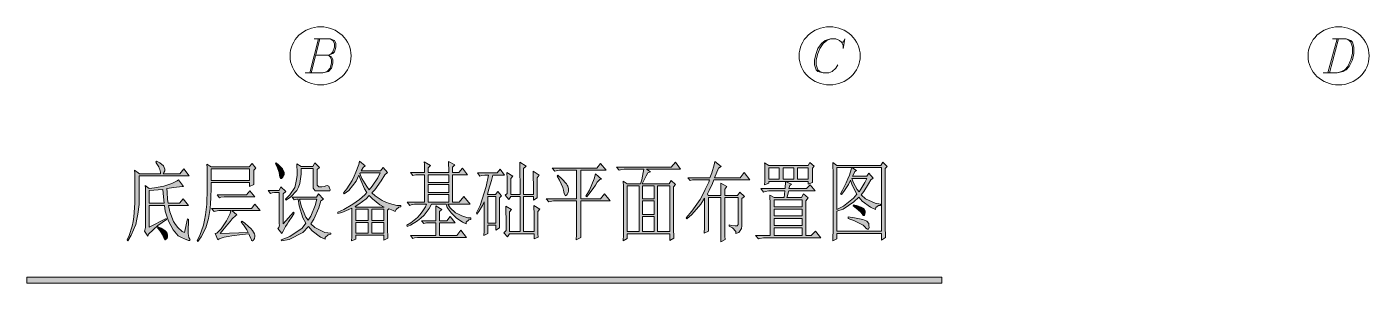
# Model space of a CAD drawing. Header units: millimetres. Extents: x 564 to 880, y 85 to 763.
# Drawn here: x 833.3 to 846.48, y 737.08 to 739.6 of the extents above; entities that cross this region are included whole.
import ezdxf

# ---------------------------------------------------------------- set-up
doc = ezdxf.new("R2010")
doc.units = ezdxf.units.MM

msp = doc.modelspace()

# ---------------------------------------------------------------- hatches: boundary and pattern name
h = msp.add_hatch(color=0)
h.dxf.hatch_style = 2
h.paths.add_polyline_path([(834.357, 738.194), (834.405, 738.16), (834.611, 738.16), (834.61, 738.174), (834.603, 738.201), (834.598, 738.214), (834.593, 738.227), (834.576, 738.257), (834.566, 738.274), (834.571, 738.284), (834.603, 738.266), (834.639, 738.238), (834.643, 738.229), (834.648, 738.22), (834.652, 738.204), (834.652, 738.197), (834.652, 738.189), (834.645, 738.17), (834.638, 738.16), (834.802, 738.16), (834.839, 738.207), (834.893, 738.14), (834.4, 738.14), (834.4, 738.06), (834.4, 737.939), (834.4, 737.897), (834.4, 737.856), (834.389, 737.764), (834.378, 737.713), (834.368, 737.662), (834.323, 737.555), (834.29, 737.5), (834.282, 737.51), (834.302, 737.554), (834.331, 737.643), (834.341, 737.69), (834.35, 737.736), (834.359, 737.869), (834.359, 737.956), (834.359, 738.043), (834.358, 738.162)])
h = msp.add_hatch(color=0)
h.paths.add_polyline_path([(834.971, 737.504), (834.996, 737.552), (835.032, 737.653), (835.043, 737.705), (835.054, 737.757), (835.066, 737.86), (835.067, 737.911), (835.068, 737.962), (835.07, 738.056), (835.07, 738.099), (835.07, 738.141), (835.068, 738.219), (835.067, 738.255), (835.11, 738.228), (835.483, 738.228), (835.51, 738.261), (835.547, 738.214), (835.526, 738.194), (835.526, 738.175), (835.526, 738.138), (835.526, 738.119), (835.526, 738.099), (835.527, 738.066), (835.528, 738.053), (835.485, 738.033), (835.485, 738.073), (835.11, 738.073), (835.11, 738.023), (835.106, 737.921), (835.102, 737.869), (835.098, 737.817), (835.081, 737.72), (835.068, 737.675), (835.056, 737.629), (835.011, 737.539), (834.979, 737.494)])
h.paths.add_polyline_path([(835.11, 738.208), (835.11, 738.093), (835.485, 738.093), (835.485, 738.208)])
h = msp.add_hatch(color=0)
h.dxf.hatch_style = 2
h.paths.add_polyline_path([(835.74, 738.258), (835.748, 738.265), (835.77, 738.248), (835.8, 738.219), (835.808, 738.208), (835.817, 738.196), (835.825, 738.173), (835.824, 738.162), (835.824, 738.152), (835.817, 738.134), (835.811, 738.127), (835.805, 738.12), (835.798, 738.114), (835.797, 738.114), (835.791, 738.114), (835.783, 738.13), (835.78, 738.147), (835.776, 738.171), (835.756, 738.226)])
h = msp.add_hatch(color=0)
h.dxf.hatch_style = 2
h.paths.add_polyline_path([(836.15, 738.063), (836.15, 738.047), (836.165, 738.03), (836.18, 738.03), (836.194, 738.03), (836.223, 738.035), (836.236, 738.04), (836.248, 738.043), (836.264, 738.038), (836.268, 738.028), (836.272, 738.019), (836.276, 738.005), (836.276, 738), (836.276, 737.997), (836.273, 737.992), (836.27, 737.992), (836.266, 737.991), (836.231, 737.99), (836.199, 737.99), (836.156, 737.99), (836.131, 737.99), (836.109, 738.017), (836.11, 738.043), (836.11, 738.211), (835.992, 738.211), (835.993, 738.154), (835.98, 738.063), (835.965, 738.028), (835.95, 737.994), (835.889, 737.93), (835.842, 737.9), (835.837, 737.91), (835.88, 737.952), (835.93, 738.025), (835.937, 738.055), (835.945, 738.086), (835.952, 738.141), (835.952, 738.164), (835.952, 738.188), (835.95, 738.235), (835.949, 738.258), (835.992, 738.231), (836.107, 738.231), (836.126, 738.265), (836.172, 738.221), (836.15, 738.201)])
h = msp.add_hatch(color=0)
h.paths.add_polyline_path([(836.488, 737.5), (836.49, 737.54), (836.491, 737.607), (836.491, 737.634), (836.491, 737.822), (836.46, 737.807), (836.392, 737.78), (836.354, 737.768), (836.351, 737.782), (836.41, 737.808), (836.501, 737.859), (836.534, 737.882), (836.566, 737.906), (836.618, 737.953), (836.638, 737.976), (836.616, 738.011), (836.577, 738.095), (836.56, 738.144), (836.532, 738.087), (836.46, 737.996), (836.416, 737.963), (836.408, 737.973), (836.441, 738.011), (836.494, 738.092), (836.512, 738.134), (836.531, 738.175), (836.558, 738.251), (836.566, 738.284), (836.622, 738.238), (836.601, 738.221), (836.582, 738.188), (836.772, 738.188), (836.797, 738.221), (836.842, 738.171), (836.813, 738.15), (836.778, 738.09), (836.715, 738.002), (836.686, 737.973), (836.719, 737.941), (836.787, 737.895), (836.823, 737.881), (836.86, 737.866), (836.933, 737.849), (836.971, 737.846), (836.971, 737.836), (836.952, 737.831), (836.925, 737.807), (836.917, 737.789), (836.896, 737.797), (836.863, 737.81), (836.853, 737.816), (836.842, 737.802), (836.842, 737.628), (836.842, 737.601), (836.843, 737.55), (836.844, 737.527), (836.804, 737.507), (836.804, 737.557), (836.528, 737.557), (836.528, 737.517)])
h.paths.add_polyline_path([(836.574, 738.167), (836.569, 738.161), (836.589, 738.114), (836.636, 738.035), (836.662, 738.003), (836.691, 738.037), (836.744, 738.119), (836.77, 738.167)])
h.paths.add_polyline_path([(836.662, 737.946), (836.63, 737.914), (836.56, 737.86), (836.523, 737.838), (836.531, 737.832), (836.799, 737.832), (836.807, 737.832), (836.765, 737.855), (836.693, 737.912)])
h.paths.add_polyline_path([(836.528, 737.812), (836.528, 737.701), (836.652, 737.701), (836.652, 737.812)])
h.paths.add_polyline_path([(836.686, 737.812), (836.686, 737.701), (836.804, 737.701), (836.804, 737.812)])
h.paths.add_polyline_path([(836.528, 737.681), (836.528, 737.577), (836.652, 737.577), (836.652, 737.681)])
h.paths.add_polyline_path([(836.686, 737.681), (836.686, 737.577), (836.804, 737.577), (836.804, 737.681)])
h = msp.add_hatch(color=0)
h.paths.add_polyline_path([(837.442, 738.17), (837.442, 738.2), (837.441, 738.256), (837.44, 738.281), (837.501, 738.247), (837.48, 738.224), (837.48, 738.17), (837.542, 738.17), (837.577, 738.214), (837.627, 738.15), (837.48, 738.15), (837.48, 737.879), (837.544, 737.879), (837.59, 737.936), (837.652, 737.859), (837.432, 737.859), (837.455, 737.826), (837.508, 737.777), (837.539, 737.762), (837.57, 737.747), (837.63, 737.728), (837.66, 737.725), (837.66, 737.711), (837.638, 737.706), (837.614, 737.685), (837.612, 737.668), (837.577, 737.685), (837.516, 737.726), (837.491, 737.75), (837.465, 737.774), (837.428, 737.829), (837.416, 737.859), (837.271, 737.859), (837.251, 737.819), (837.199, 737.751), (837.167, 737.723), (837.134, 737.696), (837.067, 737.655), (837.032, 737.641), (837.029, 737.655), (837.07, 737.678), (837.134, 737.729), (837.157, 737.757), (837.18, 737.784), (837.213, 737.836), (837.223, 737.859), (837.124, 737.859), (837.106, 737.859), (837.074, 737.854), (837.059, 737.849), (837.035, 737.879), (837.204, 737.879), (837.204, 738.15), (837.118, 738.15), (837.089, 738.143), (837.067, 738.17), (837.204, 738.17), (837.204, 738.197), (837.203, 738.251), (837.201, 738.277), (837.263, 738.241), (837.241, 738.217), (837.241, 738.17)])
h.paths.add_polyline_path([(837.241, 738.15), (837.241, 738.073), (837.442, 738.073), (837.442, 738.15)])
h.paths.add_polyline_path([(837.241, 738.053), (837.241, 737.976), (837.442, 737.976), (837.442, 738.053)])
h.paths.add_polyline_path([(837.241, 737.955), (837.241, 737.879), (837.442, 737.879), (837.442, 737.955)])
h = msp.add_hatch(color=0)
h.paths.add_polyline_path([(837.939, 737.922), (837.939, 737.812), (837.94, 737.664), (837.941, 737.627), (837.904, 737.604), (837.904, 737.654), (837.826, 737.654), (837.826, 737.573), (837.788, 737.553), (837.79, 737.595), (837.791, 737.759), (837.791, 737.882), (837.774, 737.848), (837.738, 737.79), (837.719, 737.764), (837.713, 737.775), (837.752, 737.848), (837.811, 738.035), (837.831, 738.147), (837.813, 738.147), (837.795, 738.147), (837.763, 738.142), (837.748, 738.137), (837.724, 738.167), (837.917, 738.167), (837.946, 738.204), (837.989, 738.147), (837.874, 738.147), (837.861, 738.093), (837.834, 737.998), (837.821, 737.956), (837.901, 737.956), (837.925, 737.986), (837.96, 737.943)])
h.paths.add_polyline_path([(837.826, 737.936), (837.826, 737.674), (837.904, 737.674), (837.904, 737.936)])
h = msp.add_hatch(color=0)
h.dxf.hatch_style = 2
h.paths.add_polyline_path([(838.273, 737.956), (838.273, 738.031), (838.272, 738.145), (838.271, 738.184), (838.33, 738.147), (838.309, 738.12), (838.309, 738.046), (838.31, 737.948), (838.311, 737.923), (838.273, 737.899), (838.273, 737.936), (838.177, 737.936), (838.177, 737.591), (838.282, 737.591), (838.282, 737.622), (838.28, 737.752), (838.279, 737.848), (838.338, 737.812), (838.316, 737.788), (838.316, 737.694), (838.318, 737.569), (838.319, 737.537), (838.282, 737.52), (838.282, 737.57), (838.04, 737.57), (838.019, 737.54), (837.984, 737.58), (838.006, 737.601), (838.006, 737.691), (838.004, 737.812), (838.003, 737.842), (838.059, 737.808), (838.04, 737.785), (838.04, 737.591), (838.142, 737.591), (838.142, 737.936), (838.051, 737.936), (838.032, 737.906), (837.995, 737.949), (838.016, 737.966), (838.016, 738.011), (838.015, 738.114), (838.014, 738.17), (838.07, 738.134), (838.051, 738.114), (838.051, 737.956), (838.142, 737.956), (838.142, 738.036), (838.141, 738.196), (838.14, 738.274), (838.201, 738.234), (838.177, 738.211), (838.177, 737.956)])
h = msp.add_hatch(color=0)
h.dxf.hatch_style = 2
h.paths.add_polyline_path([(838.738, 737.681), (838.738, 737.645), (838.739, 737.571), (838.74, 737.534), (838.695, 737.51), (838.696, 737.562), (838.697, 737.656), (838.697, 737.698), (838.697, 737.892), (838.488, 737.892), (838.471, 737.892), (838.438, 737.887), (838.424, 737.882), (838.4, 737.913), (838.697, 737.913), (838.697, 738.194), (838.547, 738.194), (838.53, 738.194), (838.497, 738.189), (838.483, 738.184), (838.458, 738.214), (838.896, 738.214), (838.933, 738.261), (838.987, 738.194), (838.738, 738.194), (838.738, 737.913), (838.933, 737.913), (838.973, 737.963), (839.029, 737.892), (838.738, 737.892)])
h = msp.add_hatch(color=0)
h.paths.add_polyline_path([(839.327, 738.06), (839.338, 738.098), (839.353, 738.17), (839.357, 738.204), (839.185, 738.204), (839.165, 738.204), (839.13, 738.199), (839.115, 738.194), (839.091, 738.224), (839.628, 738.224), (839.67, 738.274), (839.719, 738.204), (839.384, 738.204), (839.424, 738.177), (839.397, 738.167), (839.381, 738.139), (839.354, 738.085), (839.343, 738.06), (839.606, 738.06), (839.625, 738.093), (839.668, 738.053), (839.649, 738.03), (839.649, 737.879), (839.65, 737.628), (839.652, 737.527), (839.612, 737.504), (839.612, 737.57), (839.196, 737.57), (839.196, 737.524), (839.156, 737.5), (839.157, 737.559), (839.158, 737.709), (839.158, 737.8), (839.158, 737.891), (839.157, 738.035), (839.156, 738.086), (839.196, 738.06)])
h.paths.add_polyline_path([(839.494, 738.04), (839.494, 737.591), (839.612, 737.591), (839.612, 738.04)])
h.paths.add_polyline_path([(839.196, 738.04), (839.196, 737.591), (839.311, 737.591), (839.311, 738.04)])
h.paths.add_polyline_path([(839.346, 737.738), (839.346, 737.591), (839.458, 737.591), (839.458, 737.738)])
h.paths.add_polyline_path([(839.346, 737.892), (839.346, 737.759), (839.458, 737.759), (839.458, 737.892)])
h.paths.add_polyline_path([(839.346, 738.04), (839.346, 737.912), (839.458, 737.912), (839.458, 738.04)])
h = msp.add_hatch(color=0)
h.dxf.hatch_style = 2
h.paths.add_polyline_path([(840.115, 737.946), (840.115, 737.979), (840.114, 738.04), (840.113, 738.066), (840.174, 738.033), (840.153, 738.009), (840.153, 737.946), (840.279, 737.946), (840.3, 737.979), (840.346, 737.936), (840.322, 737.915), (840.322, 737.647), (840.319, 737.621), (840.29, 737.584), (840.263, 737.574), (840.263, 737.592), (840.23, 737.627), (840.196, 737.644), (840.196, 737.657), (840.22, 737.652), (840.254, 737.647), (840.264, 737.647), (840.274, 737.647), (840.284, 737.661), (840.284, 737.674), (840.284, 737.926), (840.153, 737.926), (840.153, 737.654), (840.153, 737.616), (840.154, 737.545), (840.156, 737.514), (840.113, 737.49), (840.114, 737.552), (840.115, 737.666), (840.115, 737.718), (840.115, 737.926), (839.992, 737.926), (839.992, 737.597), (839.952, 737.577), (839.953, 737.631), (839.955, 737.802), (839.955, 737.919), (839.917, 737.86), (839.83, 737.76), (839.78, 737.718), (839.775, 737.728), (839.831, 737.792), (839.913, 737.905), (839.937, 737.956), (839.962, 738.006), (839.995, 738.078), (840.003, 738.1), (839.837, 738.1), (839.813, 738.093), (839.791, 738.12), (840.008, 738.12), (840.026, 738.167), (840.048, 738.247), (840.054, 738.281), (840.118, 738.231), (840.091, 738.214), (840.051, 738.12), (840.303, 738.12), (840.343, 738.17), (840.4, 738.1), (840.046, 738.1), (840.031, 738.065), (839.999, 737.996), (839.982, 737.963), (839.989, 737.946)])
h = msp.add_hatch(color=0)
h.paths.add_polyline_path([(840.544, 738.265), (840.585, 738.241), (840.971, 738.241), (840.989, 738.271), (841.03, 738.234), (841.014, 738.214), (841.014, 738.192), (841.014, 738.155), (841.014, 738.139), (841.014, 738.123), (841.015, 738.09), (841.016, 738.074), (840.973, 738.057), (840.973, 738.084), (840.585, 738.084), (840.585, 738.067), (840.544, 738.05), (840.546, 738.084), (840.547, 738.145), (840.547, 738.174), (840.547, 738.203), (840.546, 738.248)])
h.paths.add_polyline_path([(840.866, 738.218), (840.866, 738.107), (840.973, 738.107), (840.973, 738.218)])
h.paths.add_polyline_path([(840.585, 738.218), (840.585, 738.107), (840.689, 738.107), (840.689, 738.218)])
h.paths.add_polyline_path([(840.727, 738.218), (840.727, 738.107), (840.831, 738.107), (840.831, 738.218)])
h = msp.add_hatch(color=0)
h.paths.add_polyline_path([(841.729, 738.211), (841.729, 737.654), (841.729, 737.621), (841.731, 737.56), (841.732, 737.534), (841.692, 737.507), (841.692, 737.574), (841.255, 737.574), (841.255, 737.52), (841.215, 737.5), (841.216, 737.534), (841.217, 737.602), (841.217, 737.638), (841.217, 738.144), (841.217, 738.172), (841.216, 738.236), (841.215, 738.271), (841.255, 738.241), (841.686, 738.241), (841.705, 738.274), (841.748, 738.231)])
h.paths.add_polyline_path([(841.255, 737.594), (841.692, 737.594), (841.692, 738.221), (841.402, 738.221), (841.448, 738.191), (841.432, 738.18), (841.424, 738.165), (841.412, 738.142), (841.408, 738.134), (841.55, 738.134), (841.569, 738.164), (841.609, 738.117), (841.587, 738.1), (841.564, 738.06), (841.518, 737.986), (841.494, 737.953), (841.535, 737.914), (841.63, 737.869), (841.684, 737.862), (841.684, 737.849), (841.664, 737.847), (841.638, 737.827), (841.633, 737.808), (841.586, 737.83), (841.504, 737.891), (841.469, 737.929), (841.422, 737.882), (841.315, 737.813), (841.255, 737.792)])
h.paths.add_polyline_path([(841.255, 738.221), (841.255, 737.808), (841.318, 737.842), (841.416, 737.918), (841.451, 737.959), (841.433, 737.989), (841.402, 738.058), (841.389, 738.097), (841.368, 738.055), (841.322, 737.984), (841.298, 737.956), (841.29, 737.963), (841.311, 737.998), (841.347, 738.071), (841.362, 738.109), (841.377, 738.146), (841.394, 738.202), (841.397, 738.221)])
h.paths.add_polyline_path([(841.4, 738.113), (841.418, 738.071), (841.455, 738.006), (841.472, 737.983), (841.491, 738.009), (841.528, 738.075), (841.547, 738.113)])
h = msp.add_hatch(color=0)
h.paths.add_polyline_path([(834.464, 737.909), (834.464, 737.954), (834.463, 738.021), (834.461, 738.043), (834.501, 738.013), (834.551, 738.02), (834.642, 738.039), (834.682, 738.052), (834.723, 738.064), (834.776, 738.089), (834.788, 738.1), (834.837, 738.033), (834.823, 738.035), (834.741, 738.025), (834.673, 738.013), (834.675, 737.978), (834.681, 737.906), (834.686, 737.869), (834.799, 737.869), (834.834, 737.913), (834.885, 737.849), (834.689, 737.849), (834.702, 737.785), (834.737, 737.691), (834.759, 737.661), (834.78, 737.631), (834.824, 737.591), (834.847, 737.581), (834.877, 737.715), (834.887, 737.711), (834.885, 737.678), (834.882, 737.621), (834.882, 737.597), (834.882, 737.574), (834.89, 737.534), (834.898, 737.517), (834.901, 737.51), (834.898, 737.504), (834.893, 737.504), (834.885, 737.504), (834.847, 737.519), (834.817, 737.534), (834.786, 737.549), (834.734, 737.607), (834.712, 737.651), (834.69, 737.695), (834.658, 737.793), (834.649, 737.849), (834.501, 737.849), (834.501, 737.634), (834.665, 737.721), (834.67, 737.711), (834.585, 737.65), (834.492, 737.567), (834.485, 737.547), (834.453, 737.597), (834.458, 737.606), (834.464, 737.633), (834.464, 737.651)])
h.paths.add_polyline_path([(834.501, 737.996), (834.501, 737.869), (834.646, 737.869), (834.642, 737.901), (834.636, 737.969), (834.633, 738.006)])
h = msp.add_hatch(color=0)
h.dxf.hatch_style = 2
h.paths.add_polyline_path([(838.515, 738.144), (838.554, 738.109), (838.599, 738.061), (838.606, 738.048), (838.613, 738.036), (838.619, 738.013), (838.619, 738.003), (838.619, 737.998), (838.617, 737.986), (838.616, 737.978), (838.613, 737.97), (838.604, 737.956), (838.597, 737.95), (838.589, 737.943), (838.575, 737.966), (838.569, 737.997), (838.562, 738.025), (838.531, 738.095), (838.507, 738.137)])
h = msp.add_hatch(color=0)
h.dxf.hatch_style = 2
h.paths.add_polyline_path([(838.885, 738.16), (838.941, 738.107), (838.93, 738.107), (838.901, 738.077), (838.882, 738.047), (838.862, 738.016), (838.819, 737.96), (838.797, 737.933), (838.788, 737.939), (838.823, 737.998), (838.871, 738.109)])
h = msp.add_hatch(color=0)
h.paths.add_polyline_path([(840.507, 738.013), (840.745, 738.013), (840.747, 738.032), (840.748, 738.067), (840.748, 738.084), (840.81, 738.057), (840.791, 738.043), (840.783, 738.013), (840.955, 738.013), (840.992, 738.05), (841.04, 737.99), (840.781, 737.99), (840.776, 737.973), (840.768, 737.941), (840.764, 737.926), (840.906, 737.926), (840.925, 737.963), (840.971, 737.922), (840.949, 737.892), (840.949, 737.554), (841.003, 737.554), (841.043, 737.597), (841.097, 737.53), (840.555, 737.53), (840.535, 737.53), (840.499, 737.525), (840.483, 737.52), (840.456, 737.554), (840.598, 737.554), (840.598, 737.862), (840.598, 737.88), (840.597, 737.924), (840.596, 737.949), (840.638, 737.926), (840.735, 737.926), (840.743, 737.99), (840.603, 737.99), (840.585, 737.99), (840.55, 737.985), (840.534, 737.98)])
h.paths.add_polyline_path([(840.638, 737.627), (840.638, 737.554), (840.912, 737.554), (840.912, 737.627)])
h.paths.add_polyline_path([(840.638, 737.721), (840.638, 737.651), (840.912, 737.651), (840.912, 737.721)])
h.paths.add_polyline_path([(840.638, 737.902), (840.638, 737.835), (840.912, 737.835), (840.912, 737.902)])
h.paths.add_polyline_path([(840.638, 737.812), (840.638, 737.745), (840.912, 737.745), (840.912, 737.812)])
h = msp.add_hatch(color=0)
h.dxf.hatch_style = 2
h.paths.add_polyline_path([(835.166, 737.953), (835.456, 737.953), (835.488, 737.993), (835.536, 737.933), (835.255, 737.933), (835.235, 737.933), (835.203, 737.928), (835.19, 737.923)])
h = msp.add_hatch(color=0)
h.dxf.hatch_style = 2
h.paths.add_polyline_path([(835.815, 737.668), (835.917, 737.782), (835.925, 737.772), (835.904, 737.741), (835.868, 737.688), (835.854, 737.664), (835.84, 737.641), (835.815, 737.596), (835.804, 737.574), (835.764, 737.621), (835.772, 737.631), (835.779, 737.654), (835.778, 737.668), (835.778, 737.976), (835.743, 737.976), (835.732, 737.976), (835.707, 737.971), (835.692, 737.966), (835.668, 737.996), (835.775, 737.996), (835.794, 738.03), (835.842, 737.986), (835.815, 737.963)])
h = msp.add_hatch(color=0)
h.paths.add_polyline_path([(835.904, 737.93), (836.142, 737.93), (836.164, 737.963), (836.212, 737.909), (836.185, 737.892), (836.165, 737.826), (836.117, 737.713), (836.088, 737.668), (836.127, 737.63), (836.225, 737.584), (836.284, 737.577), (836.284, 737.567), (836.257, 737.559), (836.229, 737.534), (836.228, 737.517), (836.181, 737.537), (836.099, 737.599), (836.065, 737.641), (836.008, 737.584), (835.876, 737.514), (835.799, 737.5), (835.797, 737.51), (835.882, 737.542), (836.003, 737.624), (836.038, 737.675), (836.009, 737.726), (835.972, 737.844), (835.963, 737.909), (835.949, 737.909), (835.925, 737.903)])
h.paths.add_polyline_path([(835.976, 737.909), (835.995, 737.836), (836.038, 737.732), (836.062, 737.702), (836.087, 737.742), (836.129, 737.846), (836.145, 737.909)])
h = msp.add_hatch(color=0)
h.dxf.hatch_style = 2
h.paths.add_polyline_path([(835.41, 737.694), (835.436, 737.676), (835.479, 737.639), (835.497, 737.621), (835.516, 737.602), (835.535, 737.57), (835.536, 737.557), (835.537, 737.544), (835.534, 737.523), (835.528, 737.515), (835.523, 737.508), (835.516, 737.5), (835.515, 737.5), (835.511, 737.5), (835.506, 737.505), (835.504, 737.51), (835.499, 737.522), (835.485, 737.552), (835.477, 737.57), (835.414, 737.564), (835.313, 737.55), (835.275, 737.544), (835.237, 737.537), (835.187, 737.52), (835.174, 737.51), (835.148, 737.574), (835.165, 737.576), (835.208, 737.618), (835.233, 737.658), (835.259, 737.698), (835.294, 737.768), (835.303, 737.798), (835.201, 737.798), (835.184, 737.798), (835.151, 737.793), (835.137, 737.788), (835.113, 737.818), (835.504, 737.818), (835.539, 737.862), (835.59, 737.798), (835.311, 737.798), (835.362, 737.755), (835.35, 737.75), (835.316, 737.718), (835.295, 737.691), (835.273, 737.663), (835.224, 737.604), (835.196, 737.574), (835.472, 737.584), (835.46, 737.607), (835.425, 737.657), (835.402, 737.684)])
h = msp.add_hatch(color=0)
h.dxf.hatch_style = 2
h.paths.add_polyline_path([(837.316, 737.698), (837.316, 737.74), (837.315, 737.813), (837.314, 737.845), (837.375, 737.808), (837.351, 737.788), (837.351, 737.698), (837.424, 737.698), (837.456, 737.738), (837.504, 737.678), (837.351, 737.678), (837.351, 737.554), (837.52, 737.554), (837.56, 737.604), (837.617, 737.534), (837.153, 737.534), (837.135, 737.534), (837.104, 737.529), (837.089, 737.524), (837.065, 737.554), (837.316, 737.554), (837.316, 737.678), (837.225, 737.678), (837.196, 737.671), (837.174, 737.698)])
h = msp.add_hatch(color=0)
h.dxf.hatch_style = 2
h.paths.add_polyline_path([(841.416, 737.855), (841.448, 737.847), (841.494, 737.832), (841.507, 737.825), (841.52, 737.818), (841.533, 737.796), (841.531, 737.78), (841.53, 737.764), (841.524, 737.748), (841.52, 737.748), (841.516, 737.748), (841.507, 737.757), (841.501, 737.765), (841.488, 737.782), (841.444, 737.822), (841.413, 737.845)])
h = msp.add_hatch(color=0)
h.dxf.hatch_style = 2
h.paths.add_polyline_path([(841.365, 737.735), (841.427, 737.726), (841.508, 737.71), (841.527, 737.703), (841.547, 737.695), (841.567, 737.67), (841.569, 737.651), (841.57, 737.633), (841.564, 737.614), (841.558, 737.614), (841.554, 737.614), (841.54, 737.624), (841.531, 737.634), (841.511, 737.655), (841.428, 737.698), (841.365, 737.721)])
h = msp.add_hatch(color=0)
h.dxf.hatch_style = 2
h.paths.add_polyline_path([(834.587, 737.638), (834.617, 737.624), (834.655, 737.601), (834.664, 737.591), (834.672, 737.581), (834.68, 737.56), (834.68, 737.55), (834.679, 737.54), (834.675, 737.525), (834.67, 737.52), (834.666, 737.515), (834.661, 737.51), (834.659, 737.51), (834.656, 737.51), (834.646, 737.524), (834.641, 737.537), (834.633, 737.557), (834.603, 737.602), (834.582, 737.628)])
h = msp.add_hatch(color=0)
h.dxf.hatch_style = 2
h.paths.add_polyline_path([(833.298, 737.085), (833.298, 737.145), (842.286, 737.145), (842.286, 737.085)])

# ---------------------------------------------------------------- linework, layer by layer
at = {"color": 0, "lineweight": 0}
for points in [[(836.162, 739.485), (836.076, 739.149)], [(836.176, 739.485), (836.09, 739.149)], [(836.119, 739.485), (836.276, 739.485), (836.319, 739.469), (836.333, 739.437), (836.333, 739.404), (836.319, 739.357), (836.305, 739.341), (836.262, 739.325)], [(836.276, 739.485), (836.305, 739.469), (836.319, 739.437), (836.319, 739.404), (836.305, 739.357), (836.29, 739.341), (836.262, 739.325)], [(841.298, 739.453), (841.315, 739.453), (841.333, 739.485), (841.315, 739.389), (841.315, 739.421), (841.298, 739.453), (841.28, 739.469), (841.245, 739.485), (841.192, 739.485), (841.139, 739.469), (841.103, 739.437), (841.068, 739.389), (841.05, 739.341), (841.033, 739.277), (841.033, 739.229), (841.05, 739.181), (841.068, 739.165), (841.121, 739.149), (841.174, 739.149), (841.209, 739.165), (841.245, 739.197), (841.262, 739.229)], [(841.192, 739.485), (841.156, 739.469), (841.121, 739.437), (841.086, 739.389), (841.068, 739.341), (841.05, 739.277), (841.05, 739.229), (841.068, 739.181), (841.086, 739.165), (841.121, 739.149)], [(846.122, 739.485), (846.258, 739.485), (846.302, 739.469), (846.317, 739.453), (846.332, 739.404), (846.332, 739.341), (846.317, 739.277), (846.287, 739.213), (846.258, 739.181), (846.227, 739.165), (846.167, 739.149), (846.032, 739.149)], [(846.167, 739.485), (846.077, 739.149)], [(846.182, 739.485), (846.092, 739.149)], [(846.258, 739.485), (846.287, 739.469), (846.302, 739.453), (846.317, 739.404), (846.317, 739.341), (846.302, 739.277), (846.272, 739.213), (846.242, 739.181), (846.212, 739.165), (846.167, 739.149)], [(836.133, 739.325), (836.262, 739.325), (836.29, 739.309), (836.305, 739.277), (836.305, 739.245), (836.29, 739.197), (836.262, 739.165), (836.205, 739.149), (836.033, 739.149)], [(836.262, 739.325), (836.276, 739.309), (836.29, 739.277), (836.29, 739.245), (836.276, 739.197), (836.247, 739.165), (836.205, 739.149)]]:
    msp.add_lwpolyline(points, dxfattribs=at)
for points in [[(834.357, 738.194), (834.405, 738.16), (834.611, 738.16), (834.61, 738.174), (834.603, 738.201), (834.598, 738.214), (834.593, 738.227), (834.576, 738.257), (834.566, 738.274), (834.571, 738.284), (834.603, 738.266), (834.639, 738.238), (834.643, 738.229), (834.648, 738.22), (834.652, 738.204), (834.652, 738.197), (834.652, 738.189), (834.645, 738.17), (834.638, 738.16), (834.802, 738.16), (834.839, 738.207), (834.893, 738.14), (834.4, 738.14), (834.4, 738.06), (834.4, 737.939), (834.4, 737.897), (834.4, 737.856), (834.389, 737.764), (834.378, 737.713), (834.368, 737.662), (834.323, 737.555), (834.29, 737.5), (834.282, 737.51), (834.302, 737.554), (834.331, 737.643), (834.341, 737.69), (834.35, 737.736), (834.359, 737.869), (834.359, 737.956), (834.359, 738.043), (834.358, 738.162)], [(834.971, 737.504), (834.996, 737.552), (835.032, 737.653), (835.043, 737.705), (835.054, 737.757), (835.066, 737.86), (835.067, 737.911), (835.068, 737.962), (835.07, 738.056), (835.07, 738.099), (835.07, 738.141), (835.068, 738.219), (835.067, 738.255), (835.11, 738.228), (835.483, 738.228), (835.51, 738.261), (835.547, 738.214), (835.526, 738.194), (835.526, 738.175), (835.526, 738.138), (835.526, 738.119), (835.526, 738.099), (835.527, 738.066), (835.528, 738.053), (835.485, 738.033), (835.485, 738.073), (835.11, 738.073), (835.11, 738.023), (835.106, 737.921), (835.102, 737.869), (835.098, 737.817), (835.081, 737.72), (835.068, 737.675), (835.056, 737.629), (835.011, 737.539), (834.979, 737.494)], [(835.11, 738.208), (835.11, 738.093), (835.485, 738.093), (835.485, 738.208)], [(835.74, 738.258), (835.748, 738.265), (835.77, 738.248), (835.8, 738.219), (835.808, 738.208), (835.817, 738.196), (835.825, 738.173), (835.824, 738.162), (835.824, 738.152), (835.817, 738.134), (835.811, 738.127), (835.805, 738.12), (835.798, 738.114), (835.797, 738.114), (835.791, 738.114), (835.783, 738.13), (835.78, 738.147), (835.776, 738.171), (835.756, 738.226)], [(836.15, 738.063), (836.15, 738.047), (836.165, 738.03), (836.18, 738.03), (836.194, 738.03), (836.223, 738.035), (836.236, 738.04), (836.248, 738.043), (836.264, 738.038), (836.268, 738.028), (836.272, 738.019), (836.276, 738.005), (836.276, 738), (836.276, 737.997), (836.273, 737.992), (836.27, 737.992), (836.266, 737.991), (836.231, 737.99), (836.199, 737.99), (836.156, 737.99), (836.131, 737.99), (836.109, 738.017), (836.11, 738.043), (836.11, 738.211), (835.992, 738.211), (835.993, 738.154), (835.98, 738.063), (835.965, 738.028), (835.95, 737.994), (835.889, 737.93), (835.842, 737.9), (835.837, 737.91), (835.88, 737.952), (835.93, 738.025), (835.937, 738.055), (835.945, 738.086), (835.952, 738.141), (835.952, 738.164), (835.952, 738.188), (835.95, 738.235), (835.949, 738.258), (835.992, 738.231), (836.107, 738.231), (836.126, 738.265), (836.172, 738.221), (836.15, 738.201)], [(836.488, 737.5), (836.49, 737.54), (836.491, 737.607), (836.491, 737.634), (836.491, 737.822), (836.46, 737.807), (836.392, 737.78), (836.354, 737.768), (836.351, 737.782), (836.41, 737.808), (836.501, 737.859), (836.534, 737.882), (836.566, 737.906), (836.618, 737.953), (836.638, 737.976), (836.616, 738.011), (836.577, 738.095), (836.56, 738.144), (836.532, 738.087), (836.46, 737.996), (836.416, 737.963), (836.408, 737.973), (836.441, 738.011), (836.494, 738.092), (836.512, 738.134), (836.531, 738.175), (836.558, 738.251), (836.566, 738.284), (836.622, 738.238), (836.601, 738.221), (836.582, 738.188), (836.772, 738.188), (836.797, 738.221), (836.842, 738.171), (836.813, 738.15), (836.778, 738.09), (836.715, 738.002), (836.686, 737.973), (836.719, 737.941), (836.787, 737.895), (836.823, 737.881), (836.86, 737.866), (836.933, 737.849), (836.971, 737.846), (836.971, 737.836), (836.952, 737.831), (836.925, 737.807), (836.917, 737.789), (836.896, 737.797), (836.863, 737.81), (836.853, 737.816), (836.842, 737.802), (836.842, 737.628), (836.842, 737.601), (836.843, 737.55), (836.844, 737.527), (836.804, 737.507), (836.804, 737.557), (836.528, 737.557), (836.528, 737.517)], [(837.442, 738.17), (837.442, 738.2), (837.441, 738.256), (837.44, 738.281), (837.501, 738.247), (837.48, 738.224), (837.48, 738.17), (837.542, 738.17), (837.577, 738.214), (837.627, 738.15), (837.48, 738.15), (837.48, 737.879), (837.544, 737.879), (837.59, 737.936), (837.652, 737.859), (837.432, 737.859), (837.455, 737.826), (837.508, 737.777), (837.539, 737.762), (837.57, 737.747), (837.63, 737.728), (837.66, 737.725), (837.66, 737.711), (837.638, 737.706), (837.614, 737.685), (837.612, 737.668), (837.577, 737.685), (837.516, 737.726), (837.491, 737.75), (837.465, 737.774), (837.428, 737.829), (837.416, 737.859), (837.271, 737.859), (837.251, 737.819), (837.199, 737.751), (837.167, 737.723), (837.134, 737.696), (837.067, 737.655), (837.032, 737.641), (837.029, 737.655), (837.07, 737.678), (837.134, 737.729), (837.157, 737.757), (837.18, 737.784), (837.213, 737.836), (837.223, 737.859), (837.124, 737.859), (837.106, 737.859), (837.074, 737.854), (837.059, 737.849), (837.035, 737.879), (837.204, 737.879), (837.204, 738.15), (837.118, 738.15), (837.089, 738.143), (837.067, 738.17), (837.204, 738.17), (837.204, 738.197), (837.203, 738.251), (837.201, 738.277), (837.263, 738.241), (837.241, 738.217), (837.241, 738.17)], [(837.939, 737.922), (837.939, 737.812), (837.94, 737.664), (837.941, 737.627), (837.904, 737.604), (837.904, 737.654), (837.826, 737.654), (837.826, 737.573), (837.788, 737.553), (837.79, 737.595), (837.791, 737.759), (837.791, 737.882), (837.774, 737.848), (837.738, 737.79), (837.719, 737.764), (837.713, 737.775), (837.752, 737.848), (837.811, 738.035), (837.831, 738.147), (837.813, 738.147), (837.795, 738.147), (837.763, 738.142), (837.748, 738.137), (837.724, 738.167), (837.917, 738.167), (837.946, 738.204), (837.989, 738.147), (837.874, 738.147), (837.861, 738.093), (837.834, 737.998), (837.821, 737.956), (837.901, 737.956), (837.925, 737.986), (837.96, 737.943)], [(838.273, 737.956), (838.273, 738.031), (838.272, 738.145), (838.271, 738.184), (838.33, 738.147), (838.309, 738.12), (838.309, 738.046), (838.31, 737.948), (838.311, 737.923), (838.273, 737.899), (838.273, 737.936), (838.177, 737.936), (838.177, 737.591), (838.282, 737.591), (838.282, 737.622), (838.28, 737.752), (838.279, 737.848), (838.338, 737.812), (838.316, 737.788), (838.316, 737.694), (838.318, 737.569), (838.319, 737.537), (838.282, 737.52), (838.282, 737.57), (838.04, 737.57), (838.019, 737.54), (837.984, 737.58), (838.006, 737.601), (838.006, 737.691), (838.004, 737.812), (838.003, 737.842), (838.059, 737.808), (838.04, 737.785), (838.04, 737.591), (838.142, 737.591), (838.142, 737.936), (838.051, 737.936), (838.032, 737.906), (837.995, 737.949), (838.016, 737.966), (838.016, 738.011), (838.015, 738.114), (838.014, 738.17), (838.07, 738.134), (838.051, 738.114), (838.051, 737.956), (838.142, 737.956), (838.142, 738.036), (838.141, 738.196), (838.14, 738.274), (838.201, 738.234), (838.177, 738.211), (838.177, 737.956)], [(838.738, 737.681), (838.738, 737.645), (838.739, 737.571), (838.74, 737.534), (838.695, 737.51), (838.696, 737.562), (838.697, 737.656), (838.697, 737.698), (838.697, 737.892), (838.488, 737.892), (838.471, 737.892), (838.438, 737.887), (838.424, 737.882), (838.4, 737.913), (838.697, 737.913), (838.697, 738.194), (838.547, 738.194), (838.53, 738.194), (838.497, 738.189), (838.483, 738.184), (838.458, 738.214), (838.896, 738.214), (838.933, 738.261), (838.987, 738.194), (838.738, 738.194), (838.738, 737.913), (838.933, 737.913), (838.973, 737.963), (839.029, 737.892), (838.738, 737.892)], [(839.327, 738.06), (839.338, 738.098), (839.353, 738.17), (839.357, 738.204), (839.185, 738.204), (839.165, 738.204), (839.13, 738.199), (839.115, 738.194), (839.091, 738.224), (839.628, 738.224), (839.67, 738.274), (839.719, 738.204), (839.384, 738.204), (839.424, 738.177), (839.397, 738.167), (839.381, 738.139), (839.354, 738.085), (839.343, 738.06), (839.606, 738.06), (839.625, 738.093), (839.668, 738.053), (839.649, 738.03), (839.649, 737.879), (839.65, 737.628), (839.652, 737.527), (839.612, 737.504), (839.612, 737.57), (839.196, 737.57), (839.196, 737.524), (839.156, 737.5), (839.157, 737.559), (839.158, 737.709), (839.158, 737.8), (839.158, 737.891), (839.157, 738.035), (839.156, 738.086), (839.196, 738.06)], [(840.115, 737.946), (840.115, 737.979), (840.114, 738.04), (840.113, 738.066), (840.174, 738.033), (840.153, 738.009), (840.153, 737.946), (840.279, 737.946), (840.3, 737.979), (840.346, 737.936), (840.322, 737.915), (840.322, 737.647), (840.319, 737.621), (840.29, 737.584), (840.263, 737.574), (840.263, 737.592), (840.23, 737.627), (840.196, 737.644), (840.196, 737.657), (840.22, 737.652), (840.254, 737.647), (840.264, 737.647), (840.274, 737.647), (840.284, 737.661), (840.284, 737.674), (840.284, 737.926), (840.153, 737.926), (840.153, 737.654), (840.153, 737.616), (840.154, 737.545), (840.156, 737.514), (840.113, 737.49), (840.114, 737.552), (840.115, 737.666), (840.115, 737.718), (840.115, 737.926), (839.992, 737.926), (839.992, 737.597), (839.952, 737.577), (839.953, 737.631), (839.955, 737.802), (839.955, 737.919), (839.917, 737.86), (839.83, 737.76), (839.78, 737.718), (839.775, 737.728), (839.831, 737.792), (839.913, 737.905), (839.937, 737.956), (839.962, 738.006), (839.995, 738.078), (840.003, 738.1), (839.837, 738.1), (839.813, 738.093), (839.791, 738.12), (840.008, 738.12), (840.026, 738.167), (840.048, 738.247), (840.054, 738.281), (840.118, 738.231), (840.091, 738.214), (840.051, 738.12), (840.303, 738.12), (840.343, 738.17), (840.4, 738.1), (840.046, 738.1), (840.031, 738.065), (839.999, 737.996), (839.982, 737.963), (839.989, 737.946)], [(840.544, 738.265), (840.585, 738.241), (840.971, 738.241), (840.989, 738.271), (841.03, 738.234), (841.014, 738.214), (841.014, 738.192), (841.014, 738.155), (841.014, 738.139), (841.014, 738.123), (841.015, 738.09), (841.016, 738.074), (840.973, 738.057), (840.973, 738.084), (840.585, 738.084), (840.585, 738.067), (840.544, 738.05), (840.546, 738.084), (840.547, 738.145), (840.547, 738.174), (840.547, 738.203), (840.546, 738.248)], [(840.585, 738.218), (840.585, 738.107), (840.689, 738.107), (840.689, 738.218)], [(840.727, 738.218), (840.727, 738.107), (840.831, 738.107), (840.831, 738.218)], [(840.866, 738.218), (840.866, 738.107), (840.973, 738.107), (840.973, 738.218)], [(841.729, 738.211), (841.729, 737.654), (841.729, 737.621), (841.731, 737.56), (841.732, 737.534), (841.692, 737.507), (841.692, 737.574), (841.255, 737.574), (841.255, 737.52), (841.215, 737.5), (841.216, 737.534), (841.217, 737.602), (841.217, 737.638), (841.217, 738.144), (841.217, 738.172), (841.216, 738.236), (841.215, 738.271), (841.255, 738.241), (841.686, 738.241), (841.705, 738.274), (841.748, 738.231)], [(841.255, 737.594), (841.692, 737.594), (841.692, 738.221), (841.402, 738.221), (841.448, 738.191), (841.432, 738.18), (841.424, 738.165), (841.412, 738.142), (841.408, 738.134), (841.55, 738.134), (841.569, 738.164), (841.609, 738.117), (841.587, 738.1), (841.564, 738.06), (841.518, 737.986), (841.494, 737.953), (841.535, 737.914), (841.63, 737.869), (841.684, 737.862), (841.684, 737.849), (841.664, 737.847), (841.638, 737.827), (841.633, 737.808), (841.586, 737.83), (841.504, 737.891), (841.469, 737.929), (841.422, 737.882), (841.315, 737.813), (841.255, 737.792)], [(841.255, 738.221), (841.255, 737.808), (841.318, 737.842), (841.416, 737.918), (841.451, 737.959), (841.433, 737.989), (841.402, 738.058), (841.389, 738.097), (841.368, 738.055), (841.322, 737.984), (841.298, 737.956), (841.29, 737.963), (841.311, 737.998), (841.347, 738.071), (841.362, 738.109), (841.377, 738.146), (841.394, 738.202), (841.397, 738.221)], [(834.464, 737.909), (834.464, 737.954), (834.463, 738.021), (834.461, 738.043), (834.501, 738.013), (834.551, 738.02), (834.642, 738.039), (834.682, 738.052), (834.723, 738.064), (834.776, 738.089), (834.788, 738.1), (834.837, 738.033), (834.823, 738.035), (834.741, 738.025), (834.673, 738.013), (834.675, 737.978), (834.681, 737.906), (834.686, 737.869), (834.799, 737.869), (834.834, 737.913), (834.885, 737.849), (834.689, 737.849), (834.702, 737.785), (834.737, 737.691), (834.759, 737.661), (834.78, 737.631), (834.824, 737.591), (834.847, 737.581), (834.877, 737.715), (834.887, 737.711), (834.885, 737.678), (834.882, 737.621), (834.882, 737.597), (834.882, 737.574), (834.89, 737.534), (834.898, 737.517), (834.901, 737.51), (834.898, 737.504), (834.893, 737.504), (834.885, 737.504), (834.847, 737.519), (834.817, 737.534), (834.786, 737.549), (834.734, 737.607), (834.712, 737.651), (834.69, 737.695), (834.658, 737.793), (834.649, 737.849), (834.501, 737.849), (834.501, 737.634), (834.665, 737.721), (834.67, 737.711), (834.585, 737.65), (834.492, 737.567), (834.485, 737.547), (834.453, 737.597), (834.458, 737.606), (834.464, 737.633), (834.464, 737.651)], [(836.574, 738.167), (836.569, 738.161), (836.589, 738.114), (836.636, 738.035), (836.662, 738.003), (836.691, 738.037), (836.744, 738.119), (836.77, 738.167)], [(837.241, 738.15), (837.241, 738.073), (837.442, 738.073), (837.442, 738.15)], [(837.241, 738.053), (837.241, 737.976), (837.442, 737.976), (837.442, 738.053)], [(838.515, 738.144), (838.554, 738.109), (838.599, 738.061), (838.606, 738.048), (838.613, 738.036), (838.619, 738.013), (838.619, 738.003), (838.619, 737.998), (838.617, 737.986), (838.616, 737.978), (838.613, 737.97), (838.604, 737.956), (838.597, 737.95), (838.589, 737.943), (838.575, 737.966), (838.569, 737.997), (838.562, 738.025), (838.531, 738.095), (838.507, 738.137)], [(838.885, 738.16), (838.941, 738.107), (838.93, 738.107), (838.901, 738.077), (838.882, 738.047), (838.862, 738.016), (838.819, 737.96), (838.797, 737.933), (838.788, 737.939), (838.823, 737.998), (838.871, 738.109)], [(840.507, 738.013), (840.745, 738.013), (840.747, 738.032), (840.748, 738.067), (840.748, 738.084), (840.81, 738.057), (840.791, 738.043), (840.783, 738.013), (840.955, 738.013), (840.992, 738.05), (841.04, 737.99), (840.781, 737.99), (840.776, 737.973), (840.768, 737.941), (840.764, 737.926), (840.906, 737.926), (840.925, 737.963), (840.971, 737.922), (840.949, 737.892), (840.949, 737.554), (841.003, 737.554), (841.043, 737.597), (841.097, 737.53), (840.555, 737.53), (840.535, 737.53), (840.499, 737.525), (840.483, 737.52), (840.456, 737.554), (840.598, 737.554), (840.598, 737.862), (840.598, 737.88), (840.597, 737.924), (840.596, 737.949), (840.638, 737.926), (840.735, 737.926), (840.743, 737.99), (840.603, 737.99), (840.585, 737.99), (840.55, 737.985), (840.534, 737.98)], [(841.4, 738.113), (841.418, 738.071), (841.455, 738.006), (841.472, 737.983), (841.491, 738.009), (841.528, 738.075), (841.547, 738.113)], [(834.501, 737.996), (834.501, 737.869), (834.646, 737.869), (834.642, 737.901), (834.636, 737.969), (834.633, 738.006)], [(835.166, 737.953), (835.456, 737.953), (835.488, 737.993), (835.536, 737.933), (835.255, 737.933), (835.235, 737.933), (835.203, 737.928), (835.19, 737.923)], [(835.815, 737.668), (835.917, 737.782), (835.925, 737.772), (835.904, 737.741), (835.868, 737.688), (835.854, 737.664), (835.84, 737.641), (835.815, 737.596), (835.804, 737.574), (835.764, 737.621), (835.772, 737.631), (835.779, 737.654), (835.778, 737.668), (835.778, 737.976), (835.743, 737.976), (835.732, 737.976), (835.707, 737.971), (835.692, 737.966), (835.668, 737.996), (835.775, 737.996), (835.794, 738.03), (835.842, 737.986), (835.815, 737.963)], [(835.904, 737.93), (836.142, 737.93), (836.164, 737.963), (836.212, 737.909), (836.185, 737.892), (836.165, 737.826), (836.117, 737.713), (836.088, 737.668), (836.127, 737.63), (836.225, 737.584), (836.284, 737.577), (836.284, 737.567), (836.257, 737.559), (836.229, 737.534), (836.228, 737.517), (836.181, 737.537), (836.099, 737.599), (836.065, 737.641), (836.008, 737.584), (835.876, 737.514), (835.799, 737.5), (835.797, 737.51), (835.882, 737.542), (836.003, 737.624), (836.038, 737.675), (836.009, 737.726), (835.972, 737.844), (835.963, 737.909), (835.949, 737.909), (835.925, 737.903)], [(836.662, 737.946), (836.63, 737.914), (836.56, 737.86), (836.523, 737.838), (836.531, 737.832), (836.799, 737.832), (836.807, 737.832), (836.765, 737.855), (836.693, 737.912)], [(837.241, 737.955), (837.241, 737.879), (837.442, 737.879), (837.442, 737.955)], [(837.826, 737.936), (837.826, 737.674), (837.904, 737.674), (837.904, 737.936)], [(839.196, 738.04), (839.196, 737.591), (839.311, 737.591), (839.311, 738.04)], [(839.346, 738.04), (839.346, 737.912), (839.458, 737.912), (839.458, 738.04)], [(839.494, 738.04), (839.494, 737.591), (839.612, 737.591), (839.612, 738.04)], [(835.41, 737.694), (835.436, 737.676), (835.479, 737.639), (835.497, 737.621), (835.516, 737.602), (835.535, 737.57), (835.536, 737.557), (835.537, 737.544), (835.534, 737.523), (835.528, 737.515), (835.523, 737.508), (835.516, 737.5), (835.515, 737.5), (835.511, 737.5), (835.506, 737.505), (835.504, 737.51), (835.499, 737.522), (835.485, 737.552), (835.477, 737.57), (835.414, 737.564), (835.313, 737.55), (835.275, 737.544), (835.237, 737.537), (835.187, 737.52), (835.174, 737.51), (835.148, 737.574), (835.165, 737.576), (835.208, 737.618), (835.233, 737.658), (835.259, 737.698), (835.294, 737.768), (835.303, 737.798), (835.201, 737.798), (835.184, 737.798), (835.151, 737.793), (835.137, 737.788), (835.113, 737.818), (835.504, 737.818), (835.539, 737.862), (835.59, 737.798), (835.311, 737.798), (835.362, 737.755), (835.35, 737.75), (835.316, 737.718), (835.295, 737.691), (835.273, 737.663), (835.224, 737.604), (835.196, 737.574), (835.472, 737.584), (835.46, 737.607), (835.425, 737.657), (835.402, 737.684)], [(835.976, 737.909), (835.995, 737.836), (836.038, 737.732), (836.062, 737.702), (836.087, 737.742), (836.129, 737.846), (836.145, 737.909)], [(836.528, 737.812), (836.528, 737.701), (836.652, 737.701), (836.652, 737.812)], [(836.686, 737.812), (836.686, 737.701), (836.804, 737.701), (836.804, 737.812)], [(837.316, 737.698), (837.316, 737.74), (837.315, 737.813), (837.314, 737.845), (837.375, 737.808), (837.351, 737.788), (837.351, 737.698), (837.424, 737.698), (837.456, 737.738), (837.504, 737.678), (837.351, 737.678), (837.351, 737.554), (837.52, 737.554), (837.56, 737.604), (837.617, 737.534), (837.153, 737.534), (837.135, 737.534), (837.104, 737.529), (837.089, 737.524), (837.065, 737.554), (837.316, 737.554), (837.316, 737.678), (837.225, 737.678), (837.196, 737.671), (837.174, 737.698)], [(839.346, 737.892), (839.346, 737.759), (839.458, 737.759), (839.458, 737.892)], [(840.638, 737.902), (840.638, 737.835), (840.912, 737.835), (840.912, 737.902)], [(840.638, 737.812), (840.638, 737.745), (840.912, 737.745), (840.912, 737.812)], [(841.416, 737.855), (841.448, 737.847), (841.494, 737.832), (841.507, 737.825), (841.52, 737.818), (841.533, 737.796), (841.531, 737.78), (841.53, 737.764), (841.524, 737.748), (841.52, 737.748), (841.516, 737.748), (841.507, 737.757), (841.501, 737.765), (841.488, 737.782), (841.444, 737.822), (841.413, 737.845)], [(836.528, 737.681), (836.528, 737.577), (836.652, 737.577), (836.652, 737.681)], [(836.686, 737.681), (836.686, 737.577), (836.804, 737.577), (836.804, 737.681)], [(839.346, 737.738), (839.346, 737.591), (839.458, 737.591), (839.458, 737.738)], [(840.638, 737.721), (840.638, 737.651), (840.912, 737.651), (840.912, 737.721)], [(841.365, 737.735), (841.427, 737.726), (841.508, 737.71), (841.527, 737.703), (841.547, 737.695), (841.567, 737.67), (841.569, 737.651), (841.57, 737.633), (841.564, 737.614), (841.558, 737.614), (841.554, 737.614), (841.54, 737.624), (841.531, 737.634), (841.511, 737.655), (841.428, 737.698), (841.365, 737.721)], [(834.587, 737.638), (834.617, 737.624), (834.655, 737.601), (834.664, 737.591), (834.672, 737.581), (834.68, 737.56), (834.68, 737.55), (834.679, 737.54), (834.675, 737.525), (834.67, 737.52), (834.666, 737.515), (834.661, 737.51), (834.659, 737.51), (834.656, 737.51), (834.646, 737.524), (834.641, 737.537), (834.633, 737.557), (834.603, 737.602), (834.582, 737.628)], [(840.638, 737.627), (840.638, 737.554), (840.912, 737.554), (840.912, 737.627)], [(833.298, 737.085), (833.298, 737.145), (842.286, 737.145), (842.286, 737.085)]]:
    msp.add_lwpolyline(points, close=True, dxfattribs=at)
for centre, ratio in [((836.183, 739.317), 0.951103), ((841.183, 739.317), 0.951103), ((846.182, 739.317), 0.951671)]:
    msp.add_ellipse(centre, major_axis=(0.3, 0), ratio=ratio, start_param=0, end_param=6.283185, dxfattribs=at)

doc.saveas('drawing.dxf')
